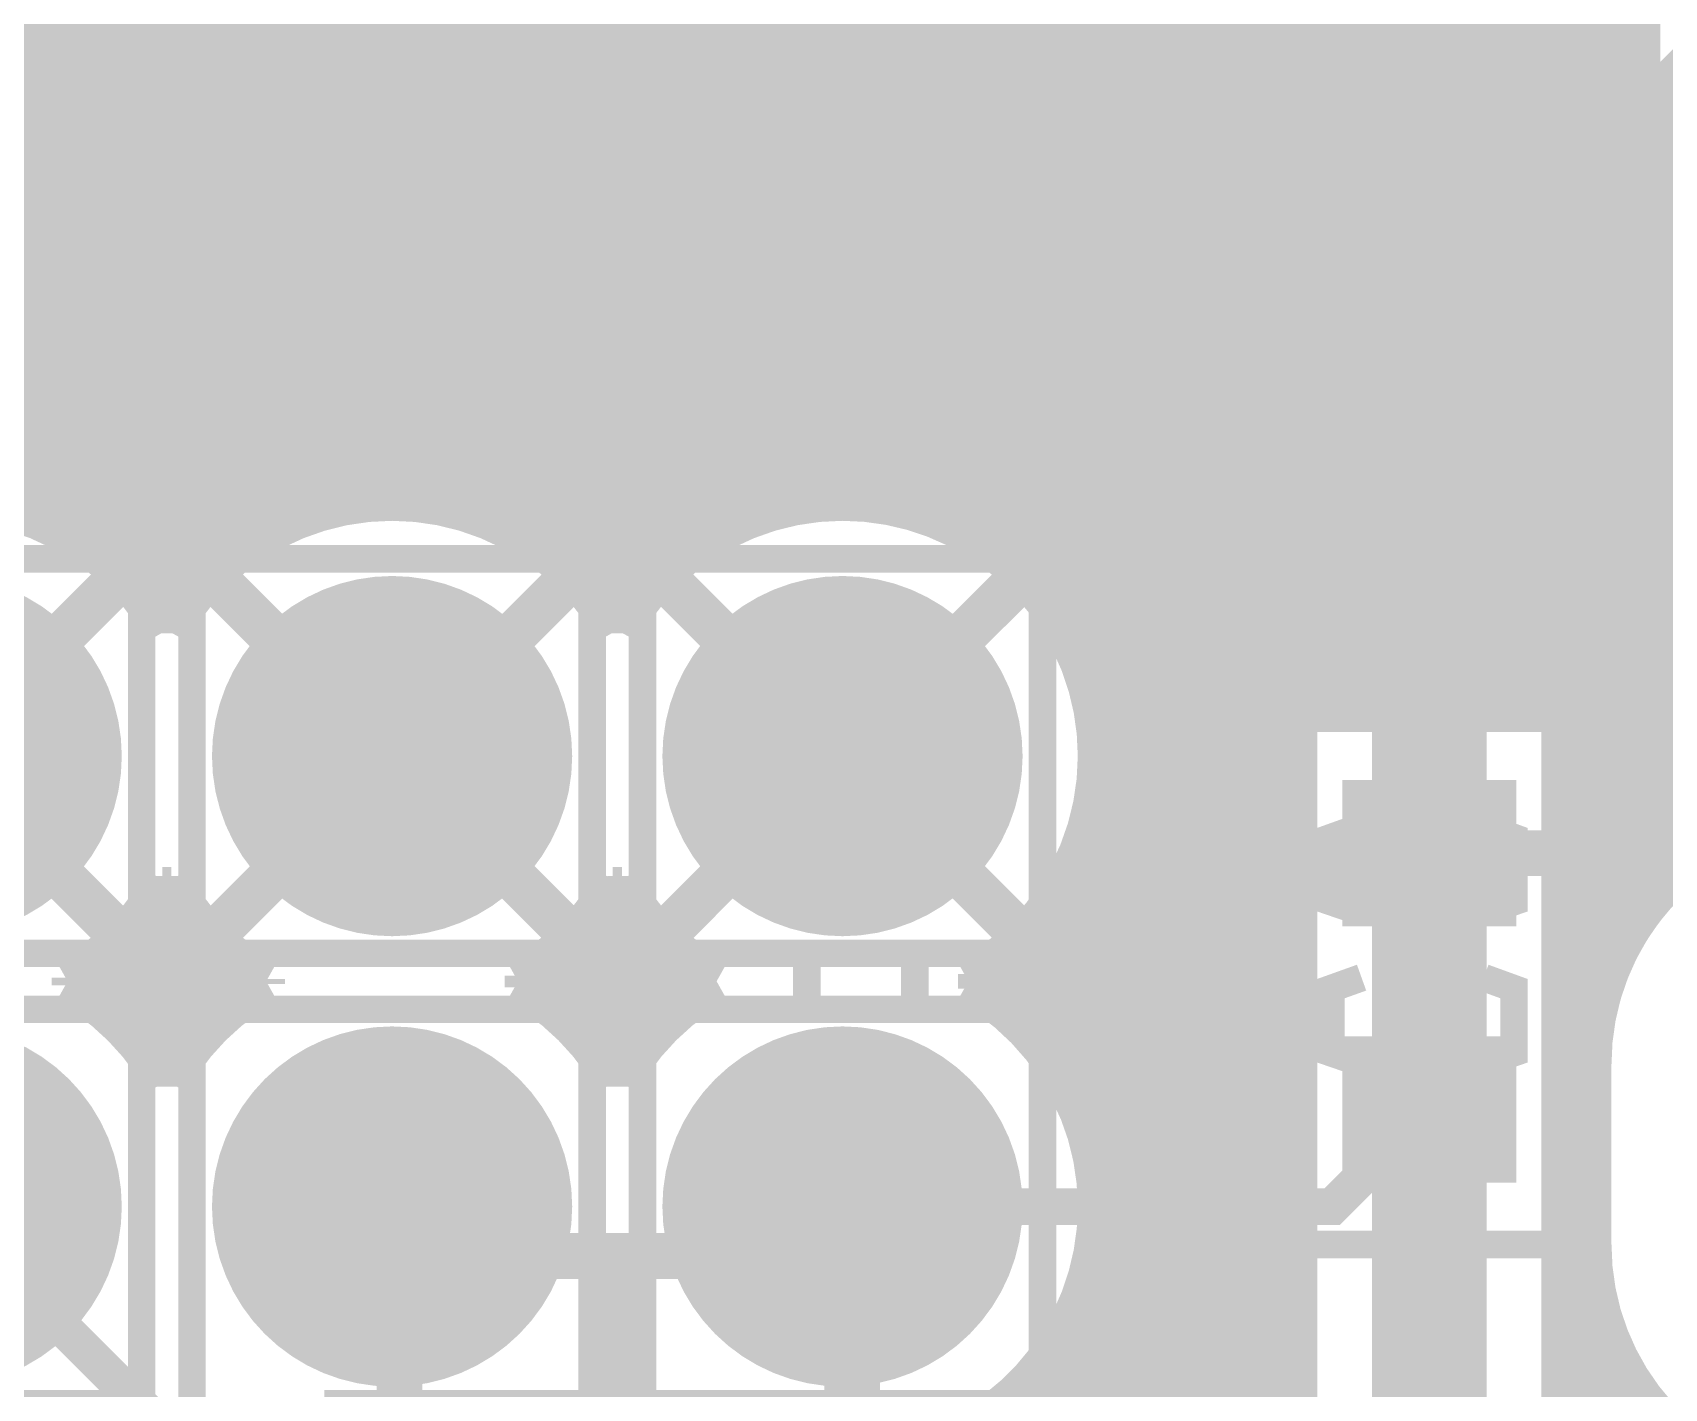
# Model space of a CAD drawing. Extents: x -1 to 101, y -64 to 41.
# Drawn here: x 38.6 to 47.66, y 19.97 to 27.49 of the extents above; entities that cross this region are included whole.
import ezdxf

# ---------------------------------------------------------------- set-up
doc = ezdxf.new("R2010")
doc.units = 0
doc.header["$MEASUREMENT"] = 0
doc.layers.get('0').update_dxf_attribs({"linetype": 'CONTINUOUS'})
for name, color, linetype in [('22-313-0_AST', 7, 'CONTINUOUS'), ('22-313-0_BOT', 7, 'CONTINUOUS'), ('22-313-0_DRD', 2, 'CONTINUOUS'), ('22-313-0_SMB', 4, 'CONTINUOUS'), ('22-313-0_SMT', 3, 'CONTINUOUS'), ('22-313-0_SPT', 5, 'CONTINUOUS'), ('22-313-0_SST', 10, 'CONTINUOUS'), ('22-313-0_TOP', 14, 'CONTINUOUS'), ('THRUHOLE_TAP', 11, 'CONTINUOUS')]:
    doc.layers.add(name, color=color, linetype=linetype)

# ---------------------------------------------------------------- blocks, each defined once
blk = doc.blocks.new('ROUND_10')
at = {"const_width": 0.99949}
blk.add_lwpolyline([(-0.499744, 0, 1), (0.499744, 0, 1)], format="xyb", close=True, dxfattribs=at)
blk = doc.blocks.new('RECTANGLE_2')
blk.add_solid([(0.4826, 0.4064), (0.4826, -0.4064), (-0.4826, 0.4064), (-0.4826, -0.4064)])
blk = doc.blocks.new('RECTANGLE_4')
blk.add_solid([(1.30048, 0.6477), (1.30048, -0.6477), (-1.30048, 0.6477), (-1.30048, -0.6477)])
blk = doc.blocks.new('ROUND_11')
at = {"const_width": 0.59944}
blk.add_lwpolyline([(-0.29972, 0, 1), (0.29972, 0, 1)], format="xyb", close=True, dxfattribs=at)

msp = doc.modelspace()

# ---------------------------------------------------------------- linework, layer by layer
at = {"layer": '22-313-0_AST'}
for points, const_width in [([(46.26102, 38.91534), (46.06036, 38.92042), (46.06036, 27.12466), (53.95468, 27.12466), (53.95468, 38.91534), (46.26102, 38.91534)], 0.20066), ([(45.339, 31.115), (45.339, 26.035), (42.291, 26.035), (42.291, 31.115), (45.339, 31.115)], 0.1524), ([(40.8305, 25.8445), (40.8305, 28.7655), (39.1922, 28.7655), (39.1922, 25.8445), (40.8305, 25.8445)], 0.1524), ([(39.95674, 27.86126), (39.95674, 27.50566), (39.78656, 27.4447), (39.61892, 27.4447), (39.44874, 27.50566), (39.44874, 27.86126), (39.61892, 27.91968), (39.78656, 27.91968), (40.46474, 27.68346)], 0.1524), ([(40.29456, 27.08148), (40.46474, 27.02306), (40.46474, 26.66746), (40.29456, 26.6065), (39.61892, 26.6065), (39.44874, 26.66746), (39.44874, 27.02306), (39.61892, 27.08148)], 0.1524), ([(35.90036, 18.40484), (35.49904, 18.40484), (35.49904, 19.23542), (31.37916, 19.23542), (31.37916, 25.21458), (44.82084, 25.21458), (44.82084, 19.23542), (40.70096, 19.23542), (40.70096, 18.40484), (40.29964, 18.40484), (40.29964, 17.22374), (35.90036, 17.22374), (35.90036, 18.40484), (35.90036, 19.88058), (36.71062, 19.88058)], 0.1524), ([(39.20998, 24.56942), (36.99002, 24.56942), (36.99002, 22.37994), (39.20998, 22.37994), (39.20998, 24.56942)], 0.1524), ([(41.70934, 24.56942), (39.48938, 24.56942), (39.48938, 22.37994), (41.70934, 22.37994), (41.70934, 24.56942)], 0.1524), ([(44.2087, 24.56942), (41.98874, 24.56942), (41.98874, 22.37994), (42.9006, 22.37994), (42.9006, 22.07006), (41.98874, 22.07006), (41.98874, 19.88058), (44.2087, 19.88058), (44.2087, 24.56942)], 0.1524), ([(40.28186, 23.79218), (40.28186, 23.15718), (40.91686, 23.15718), (40.767, 23.30704), (40.767, 23.64232), (40.91686, 23.79218), (40.28186, 23.79218), (40.43172, 23.64232), (40.43172, 23.30704), (40.767, 23.30704)], 0.1524), ([(40.91686, 23.79218), (40.91686, 23.15718)], 0.1524), ([(42.93108, 23.64232), (42.78122, 23.79218), (43.41622, 23.79218), (43.26636, 23.64232), (42.93108, 23.64232), (42.93108, 23.30704), (42.78122, 23.15718), (43.41622, 23.15718), (43.26636, 23.30704), (42.93108, 23.30704)], 0.1524), ([(42.78122, 23.79218), (42.78122, 23.15718)], 0.1524), ([(43.41622, 23.79218), (43.41622, 23.15718)], 0.1524), ([(45.5295, 23.6855), (45.5295, 20.7645), (47.1678, 20.7645), (47.1678, 23.6855), (45.5295, 23.6855)], 0.1524), ([(40.43172, 23.64232), (40.767, 23.64232)], 0.1524), ([(43.26636, 23.64232), (43.26636, 23.30704)], 0.1524), ([(40.28186, 23.15718), (40.43172, 23.30704)], 0.1524), ([(46.3169, 23.02256), (46.14926, 23.08352), (45.97908, 23.08352), (45.8089, 23.02256), (45.8089, 22.66696), (45.97908, 22.60854), (46.14926, 22.60854), (46.3169, 22.66696), (46.3169, 23.02256), (46.48708, 23.08352), (46.65726, 23.08352), (46.8249, 23.02256), (46.8249, 22.66696), (46.65726, 22.60854), (46.48708, 22.60854), (46.3169, 22.66696)], 0.1524), ([(42.9006, 22.37994), (43.50004, 22.37994), (43.50004, 22.07006), (42.9006, 22.07006)], 0.1524), ([(44.2087, 22.37994), (43.50004, 22.37994)], 0.1524), ([(46.65726, 22.24532), (46.8249, 22.18436), (46.8249, 21.82876), (46.65726, 21.77034), (45.97908, 21.77034), (45.8089, 21.82876), (45.8089, 22.18436), (45.97908, 22.24532)], 0.1524), ([(35.90036, 19.88058), (34.49066, 19.88058), (34.49066, 22.07006), (36.71062, 22.07006), (36.71062, 19.60372), (39.48938, 19.60372), (39.48938, 22.07006), (41.70934, 22.07006), (41.70934, 19.88058), (40.29964, 19.88058), (40.29964, 18.40484)], 0.1524), ([(39.20998, 19.88058), (39.20998, 22.07006), (36.99002, 22.07006), (36.99002, 19.88058), (39.20998, 19.88058)], 0.1524), ([(43.50004, 22.07006), (44.2087, 22.07006)], 0.1524), ([(40.767, 20.80768), (40.91686, 20.65782), (40.28186, 20.65782), (40.43172, 20.80768), (40.767, 20.80768), (40.767, 21.14296), (40.91686, 21.29282), (40.28186, 21.29282), (40.43172, 21.14296), (40.767, 21.14296)], 0.1524), ([(40.28186, 21.29282), (40.28186, 20.65782)], 0.1524), ([(40.91686, 21.29282), (40.91686, 20.65782)], 0.1524), ([(43.26636, 20.80768), (43.41622, 20.65782), (42.78122, 20.65782), (42.93108, 20.80768), (43.26636, 20.80768), (43.26636, 21.14296), (43.41622, 21.29282), (42.78122, 21.29282), (42.93108, 21.14296), (43.26636, 21.14296)], 0.1524), ([(42.78122, 21.29282), (42.78122, 20.65782)], 0.1524), ([(43.41622, 21.29282), (43.41622, 20.65782)], 0.1524), ([(40.43172, 20.80768), (40.43172, 21.14296)], 0.1524), ([(42.93108, 20.80768), (42.93108, 21.14296)], 0.1524)]:
    msp.add_lwpolyline(points, dxfattribs=dict(at, const_width=const_width))
at = {"layer": '22-313-0_BOT'}
for points, const_width in [([(43.7642, 37.4142), (43.7642, 24.74214)], 0.254), ([(43.9928, 37.4142), (43.9928, 24.59228)], 0.254), ([(44.2214, 37.4142), (44.2214, 24.36368)], 0.254), ([(44.45, 37.4142), (44.45, 23.94966)], 0.254), ([(44.6786, 37.4142), (44.6786, 8.9916)], 0.254), ([(44.9072, 37.4142), (44.9072, 8.91794)], 0.254), ([(45.1358, 37.4142), (45.1358, 8.79602)], 0.254), ([(45.3644, 37.4142), (45.3644, 8.6106)], 0.254), ([(45.593, 37.4142), (45.593, 8.31088)], 0.254), ([(45.8216, 37.4142), (45.8216, 25.29078)], 0.254), ([(46.0502, 37.4142), (46.0502, 25.51938)], 0.254), ([(46.2788, 37.4142), (46.2788, 25.74798)], 0.254), ([(46.5074, 37.4142), (46.5074, 25.97658)], 0.254), ([(46.736, 37.4142), (46.736, 26.20518)], 0.254), ([(43.5356, 33.08604), (43.5356, 24.83866)], 0.254), ([(38.9636, 32.89808), (38.9636, 24.61514)], 0.254), ([(39.1922, 32.66694), (39.1922, 24.39924)], 0.254), ([(40.7924, 32.67964), (40.7924, 24.892)], 0.254), ([(41.021, 32.59074), (41.021, 24.84374)], 0.254), ([(43.307, 32.61614), (43.307, 24.892)], 0.254), ([(39.4208, 32.52216), (39.4208, 24.28494)], 0.254), ([(40.5638, 32.52978), (40.5638, 24.9047)], 0.254), ([(38.5064, 32.39262), (38.5064, 24.84628)], 0.254), ([(38.735, 32.39262), (38.735, 24.75738)], 0.254), ([(39.6494, 32.4358), (39.6494, 24.54402)], 0.254), ([(39.878, 32.3977), (39.878, 24.71166)], 0.254), ([(40.1066, 32.3977), (40.1066, 24.81834)], 0.254), ([(40.3352, 32.44088), (40.3352, 24.88184)], 0.254), ([(41.2496, 32.35452), (41.2496, 24.74976)], 0.254), ([(43.0784, 32.3723), (43.0784, 24.9047)], 0.254), ([(41.4782, 32.20212), (41.4782, 24.60498)], 0.254), ([(42.8498, 32.21228), (42.8498, 24.88438)], 0.254), ([(42.6212, 32.11068), (42.6212, 24.82342)], 0.254), ([(41.7068, 32.1056), (41.7068, 24.38146)], 0.254), ([(41.9354, 32.04972), (41.9354, 24.3078)], 0.254), ([(42.164, 32.03448), (42.164, 24.55926)], 0.254), ([(42.3926, 32.05226), (42.3926, 24.71928)], 0.254), ([(48.26, 30.48), (48.26, 26.67), (46.355, 24.765), (46.355, 16.383), (46.99, 15.748)], 0.635), ([(46.9646, 29.8323), (46.9646, 26.43378)], 0.254), ([(47.1932, 29.49956), (47.1932, 26.66238)], 0.254), ([(47.4218, 29.2989), (47.4218, 26.89098)], 0.254), ([(47.5107, 29.24048), (47.5107, 26.97988)], 0.254), ([(47.5107, 27.5336), (29.04998, 27.5336)], 0.254), ([(47.5107, 27.305), (31.16072, 27.305)], 0.254), ([(47.5107, 27.0764), (31.5595, 27.0764)], 0.254), ([(47.5107, 26.97988), (45.83176, 25.30094)], 0.254), ([(47.37862, 26.8478), (31.70682, 26.8478)], 0.254), ([(47.15002, 26.6192), (31.76524, 26.6192)], 0.254), ([(46.92142, 26.3906), (31.75508, 26.3906)], 0.254), ([(46.69282, 26.162), (31.66872, 26.162)], 0.254), ([(48.78832, 26.13914), (47.1043, 24.45512)], 0.254), ([(46.46422, 25.9334), (31.5214, 25.9334)], 0.254), ([(46.23562, 25.7048), (31.5214, 25.7048)], 0.254), ([(46.00702, 25.4762), (31.5214, 25.4762)], 0.254), ([(45.78096, 25.2476), (31.5214, 25.2476)], 0.254), ([(45.64888, 25.019), (31.5214, 25.019)], 0.254), ([(47.6504, 25.00122), (47.6504, 22.76856)], 0.254), ([(51.7525, 25.019), (47.66818, 25.019)], 0.254), ([(40.03548, 24.7904), (38.66388, 24.7904)], 0.254), ([(42.53484, 24.7904), (41.16324, 24.7904)], 0.254), ([(45.6057, 24.7904), (43.6626, 24.7904)], 0.254), ([(51.5239, 24.7904), (47.43958, 24.7904)], 0.254), ([(45.6057, 24.765), (45.6057, 16.383)], 0.254), ([(47.4218, 24.77262), (47.4218, 22.4663)], 0.254), ([(39.66718, 24.5618), (39.03218, 24.5618)], 0.254), ([(42.16654, 24.5618), (41.53154, 24.5618)], 0.254), ([(45.6057, 24.5618), (44.0309, 24.5618)], 0.254), ([(47.1932, 24.54402), (47.1932, 16.60398)], 0.254), ([(50.15992, 24.5618), (47.21098, 24.5618)], 0.254), ([(39.11092, 24.4856), (38.1, 23.47468)], 0.254), ([(39.58844, 24.4856), (40.59936, 23.47468)], 0.254), ([(41.61282, 24.4856), (40.59936, 23.47468)], 0.254), ([(42.0878, 24.4856), (43.09872, 23.47468)], 0.254), ([(44.11218, 24.4856), (43.09872, 23.47468)], 0.254), ([(47.1043, 24.45512), (47.1043, 16.69288)], 0.254), ([(39.45382, 24.3332), (39.24554, 24.3332)], 0.254), ([(41.95318, 24.3332), (41.7449, 24.3332)], 0.254), ([(45.6057, 24.3332), (44.24426, 24.3332)], 0.254), ([(49.88814, 24.3332), (47.1043, 24.3332)], 0.254), ([(45.6057, 24.1046), (44.38396, 24.1046)], 0.254), ([(49.72304, 24.1046), (47.1043, 24.1046)], 0.254), ([(45.6057, 23.876), (44.47286, 23.876)], 0.254), ([(49.62144, 23.876), (47.1043, 23.876)], 0.254), ([(45.6057, 23.6474), (44.52112, 23.6474)], 0.254), ([(49.5681, 23.6474), (47.1043, 23.6474)], 0.254), ([(39.11092, 22.46122), (38.1, 23.47468)], 0.254), ([(39.58844, 22.46122), (40.59936, 23.47468)], 0.254), ([(41.61282, 22.46122), (40.59936, 23.47468)], 0.254), ([(42.0878, 22.46122), (43.09872, 23.47468)], 0.254), ([(44.11218, 22.46122), (43.09872, 23.47468)], 0.254), ([(45.6057, 23.4188), (44.52874, 23.4188)], 0.254), ([(49.55794, 23.4188), (47.1043, 23.4188)], 0.254), ([(45.6057, 23.1902), (44.50334, 23.1902)], 0.254), ([(48.5394, 23.1902), (47.1043, 23.1902)], 0.254), ([(44.45, 22.9997), (44.45, 21.4503)], 0.254), ([(45.6057, 22.9616), (44.43476, 22.9616)], 0.254), ([(47.88408, 22.9616), (47.1043, 22.9616)], 0.254), ([(39.37508, 22.733), (39.32428, 22.733)], 0.254), ([(41.87444, 22.733), (41.82364, 22.733)], 0.254), ([(45.6057, 22.733), (44.323, 22.733)], 0.254), ([(47.61484, 22.733), (47.1043, 22.733)], 0.254), ([(39.4208, 22.66188), (39.4208, 21.78558)], 0.254), ([(41.9354, 22.64156), (41.9354, 21.80844)], 0.254), ([(24.511, 22.606), (24.511, 21.717), (27.813, 18.415), (31.623, 18.415), (31.877, 18.161), (38.227, 18.161), (39.497, 16.891), (40.64, 16.891), (40.64, 20.93468), (40.59936, 20.97532)], 0.2032), ([(39.1922, 22.54758), (39.1922, 21.89988)], 0.254), ([(41.7068, 22.56536), (41.7068, 21.8821)], 0.254), ([(44.2214, 22.58568), (44.2214, 21.86432)], 0.254), ([(39.5478, 22.5044), (39.15156, 22.5044)], 0.254), ([(42.04716, 22.5044), (41.65346, 22.5044)], 0.254), ([(45.6057, 22.5044), (44.15282, 22.5044)], 0.254), ([(47.44466, 22.5044), (47.1043, 22.5044)], 0.254), ([(38.9636, 22.33168), (38.9636, 22.11578)], 0.254), ([(39.6494, 22.4028), (39.6494, 22.04466)], 0.254), ([(41.4782, 22.34438), (41.4782, 22.10562)], 0.254), ([(42.164, 22.3901), (42.164, 22.05736)], 0.254), ([(43.9928, 22.35454), (43.9928, 22.09292)], 0.254), ([(39.81704, 22.2758), (38.88232, 22.2758)], 0.254), ([(42.3164, 22.2758), (41.38168, 22.2758)], 0.254), ([(45.6057, 22.2758), (43.88104, 22.2758)], 0.254), ([(47.3329, 22.2758), (47.1043, 22.2758)], 0.254), ([(39.878, 22.2377), (39.878, 22.20976)], 0.254), ([(39.65194, 22.0472), (39.04742, 22.0472)], 0.254), ([(42.1513, 22.0472), (41.54678, 22.0472)], 0.254), ([(45.6057, 22.0472), (44.04614, 22.0472)], 0.254), ([(47.26686, 22.0472), (47.1043, 22.0472)], 0.254), ([(39.44366, 21.8186), (39.2557, 21.8186)], 0.254), ([(41.94302, 21.8186), (41.75506, 21.8186)], 0.254), ([(45.6057, 21.8186), (44.25442, 21.8186)], 0.254), ([(47.23892, 21.8186), (47.1043, 21.8186)], 0.254), ([(47.23892, 21.76526), (47.23892, 20.7645)], 0.254), ([(45.6057, 21.59), (44.39158, 21.59)], 0.254), ([(47.23892, 21.59), (47.1043, 21.59)], 0.254), ([(45.6057, 21.3614), (44.47794, 21.3614)], 0.254), ([(47.23892, 21.3614), (47.1043, 21.3614)], 0.254), ([(45.6057, 21.1328), (44.52112, 21.1328)], 0.254), ([(47.23892, 21.1328), (47.1043, 21.1328)], 0.254), ([(40.59936, 20.97532), (40.64, 20.93468), (40.64, 16.891)], 0.2032), ([(45.6057, 20.9042), (44.52874, 20.9042)], 0.254), ([(47.23892, 20.9042), (47.1043, 20.9042)], 0.254), ([(45.6057, 20.6756), (44.49826, 20.6756)], 0.254), ([(47.24146, 20.6756), (47.1043, 20.6756)], 0.254), ([(45.6057, 20.447), (44.42968, 20.447)], 0.254), ([(44.45, 20.4978), (44.45, 9.02716)], 0.254), ([(47.27448, 20.447), (47.1043, 20.447)], 0.254), ([(45.6057, 20.2184), (44.31538, 20.2184)], 0.254), ([(47.3456, 20.2184), (47.1043, 20.2184)], 0.254), ([(44.2214, 20.08378), (44.2214, 9.02462)], 0.254), ([(45.6057, 19.9898), (44.13758, 19.9898)], 0.254), ([(47.46498, 19.9898), (47.1043, 19.9898)], 0.254), ([(47.4218, 20.06346), (47.4218, 16.39824)], 0.254), ([(43.9928, 19.85518), (43.9928, 8.98652)], 0.254)]:
    msp.add_lwpolyline(points, dxfattribs=dict(at, const_width=const_width))
at = {"layer": '22-313-0_BOT', "const_width": 0.254}
for points in [[(45.82414, 25.29332, 0.1982892), (45.60605, 24.765)], [(45.82414, 25.29332, 0.1982892), (45.60605, 24.765)], [(39.34968, 24.17318, 0.2716814), (38.1, 24.90724)], [(40.59936, 24.90724, 0.2716815), (39.34968, 24.17318)], [(41.84904, 24.17318, 0.2716814), (40.59936, 24.90724)], [(43.09872, 24.90724, 0.2716815), (41.84904, 24.17318)], [(44.53128, 23.47468, 0.4142136), (43.09872, 24.90724)], [(43.79722, 22.225, 0.2716814), (44.53128, 23.47468)], [(48.66894, 23.19528, 0.4142136), (47.23892, 21.76526)], [(38.7985, 22.225, 0.1387374), (39.34968, 22.77618)], [(39.34968, 22.77618, 0.1387374), (39.90086, 22.225)], [(41.29786, 22.225, 0.1387374), (41.84904, 22.77618)], [(41.84904, 22.77618, 0.1387374), (42.40022, 22.225)], [(39.34968, 21.67128, 0.1391326), (38.79789, 22.22392)], [(39.90086, 22.225, 0.1391325), (39.3486, 21.67188)], [(41.84904, 21.67382, 0.1387374), (41.29786, 22.225)], [(42.40022, 22.225, 0.1387374), (41.84904, 21.67382)], [(44.53128, 20.97532, 0.2716815), (43.79722, 22.225)], [(43.09872, 19.54276, 0.4142136), (44.53128, 20.97532)], [(47.23892, 20.7645, 0.4142136), (48.66894, 19.33448)]]:
    msp.add_lwpolyline(points, format="xyb", dxfattribs=at)
at = {"layer": '22-313-0_DRD', "const_width": 0.254}
for points in [[(39.96436, 24.10968), (39.96436, 23.47468)], [(40.59936, 24.10968), (39.96436, 24.10968)], [(40.59936, 22.83968), (40.59936, 24.10968)], [(42.46372, 24.10968), (42.46372, 23.47468)], [(43.09872, 24.10968), (42.46372, 24.10968)], [(43.09872, 22.83968), (43.09872, 24.10968)], [(37.465, 23.47468), (38.735, 23.47468)], [(38.735, 23.47468), (38.735, 22.83968)], [(39.96436, 23.47468), (41.23436, 23.47468)], [(41.23436, 23.47468), (41.23436, 22.83968)], [(42.46372, 23.47468), (43.73372, 23.47468)], [(43.73372, 23.47468), (43.73372, 22.83968)], [(38.735, 22.83968), (38.1, 22.83968)], [(41.23436, 22.83968), (40.59936, 22.83968)], [(43.73372, 22.83968), (43.09872, 22.83968)], [(39.96436, 21.61032), (39.96436, 20.97532)], [(40.59936, 21.61032), (39.96436, 21.61032)], [(40.59936, 20.34032), (40.59936, 21.61032)], [(42.46372, 21.61032), (42.46372, 20.97532)], [(43.09872, 21.61032), (42.46372, 21.61032)], [(43.09872, 20.34032), (43.09872, 21.61032)], [(37.465, 20.97532), (38.735, 20.97532)], [(38.735, 20.97532), (38.735, 20.34032)], [(39.96436, 20.97532), (41.23436, 20.97532)], [(41.23436, 20.97532), (41.23436, 20.34032)], [(42.46372, 20.97532), (43.73372, 20.97532)], [(43.73372, 20.97532), (43.73372, 20.34032)], [(40.64, 20.701), (40.64, 18.161)], [(43.18, 20.701), (40.64, 20.701)], [(41.91, 20.701), (41.91, 18.161)], [(43.18, 18.161), (43.18, 20.701)], [(38.735, 20.34032), (38.1, 20.34032)], [(41.23436, 20.34032), (40.59936, 20.34032)], [(43.73372, 20.34032), (43.09872, 20.34032)]]:
    msp.add_lwpolyline(points, dxfattribs=at)
at = {"layer": '22-313-0_SST'}
for points, const_width in [([(46.26102, 38.91534), (46.06036, 38.92042), (46.06036, 27.12466), (53.95468, 27.12466), (53.95468, 38.91534), (46.26102, 38.91534)], 0.20066), ([(44.958, 31.115), (42.291, 31.115), (42.291, 26.035), (45.339, 26.035), (45.339, 31.115), (44.958, 31.115)], 0.1524), ([(40.8305, 25.8445), (40.8305, 28.7655), (39.1922, 28.7655), (39.1922, 25.8445), (40.8305, 25.8445)], 0.1524), ([(41.96842, 27.3431), (42.13606, 27.28468), (42.13606, 26.92908), (41.96842, 26.87066), (41.29024, 26.87066), (41.12006, 26.92908), (41.12006, 27.28468), (41.29024, 27.3431)], 0.1524), ([(48.59782, 25.57018), (48.59782, 25.0952), (47.92218, 25.57018), (47.752, 25.57018), (47.58182, 25.50922), (47.58182, 25.15362), (47.752, 25.0952)], 0.1524), ([(46.16958, 25.42794), (45.9994, 25.48636), (45.83176, 25.48636), (45.66158, 25.42794), (45.66158, 25.07234), (45.83176, 25.01392), (45.9994, 25.01392), (46.16958, 25.07234), (46.16958, 25.42794), (46.33976, 25.48636), (46.5074, 25.48636), (46.67758, 25.42794), (46.67758, 25.07234), (46.5074, 25.01392), (46.33976, 25.01392), (46.16958, 25.07234)], 0.1524), ([(35.90036, 18.40484), (35.49904, 18.40484), (35.49904, 19.23542), (31.37916, 19.23542), (31.37916, 25.21458), (44.82084, 25.21458), (44.82084, 19.23542), (40.70096, 19.23542), (40.70096, 18.40484), (40.29964, 18.40484), (40.29964, 17.22374), (35.90036, 17.22374), (35.90036, 18.40484), (35.90036, 19.88058), (36.71062, 19.88058)], 0.1524), ([(46.5074, 24.64816), (46.67758, 24.58974), (46.67758, 24.23414), (46.5074, 24.17572), (45.83176, 24.17572), (45.66158, 24.23414), (45.66158, 24.58974), (45.83176, 24.64816)], 0.1524), ([(47.58182, 24.73198), (47.58182, 24.49322)], 0.1524), ([(48.26, 24.31542), (48.43018, 24.31542), (48.59782, 24.37638), (48.59782, 24.6126), (48.43018, 24.67102), (47.58182, 24.67102)], 0.1524), ([(39.20998, 24.56942), (36.99002, 24.56942), (36.99002, 22.37994), (39.20998, 22.37994), (39.20998, 24.56942)], 0.1524), ([(41.70934, 24.56942), (39.48938, 24.56942), (39.48938, 22.37994), (41.70934, 22.37994), (41.70934, 24.56942)], 0.1524), ([(44.2087, 24.56942), (41.98874, 24.56942), (41.98874, 22.37994), (42.9006, 22.37994), (42.9006, 22.07006), (41.98874, 22.07006), (41.98874, 19.88058), (44.2087, 19.88058), (44.2087, 24.56942)], 0.1524), ([(40.28186, 23.79218), (40.28186, 23.15718), (40.91686, 23.15718), (40.767, 23.30704), (40.767, 23.64232), (40.91686, 23.79218), (40.28186, 23.79218), (40.43172, 23.64232), (40.43172, 23.30704), (40.767, 23.30704)], 0.1524), ([(40.91686, 23.79218), (40.91686, 23.15718)], 0.1524), ([(42.93108, 23.64232), (42.78122, 23.79218), (43.41622, 23.79218), (43.26636, 23.64232), (42.93108, 23.64232), (42.93108, 23.30704), (42.78122, 23.15718), (43.41622, 23.15718), (43.26636, 23.30704), (42.93108, 23.30704)], 0.1524), ([(42.78122, 23.79218), (42.78122, 23.15718)], 0.1524), ([(43.41622, 23.79218), (43.41622, 23.15718)], 0.1524), ([(45.5295, 23.6855), (45.5295, 20.7645), (47.1678, 20.7645), (47.1678, 23.6855), (45.5295, 23.6855)], 0.1524), ([(40.43172, 23.64232), (40.767, 23.64232)], 0.1524), ([(43.26636, 23.64232), (43.26636, 23.30704)], 0.1524), ([(40.28186, 23.15718), (40.43172, 23.30704)], 0.1524), ([(42.9006, 22.37994), (43.50004, 22.37994), (43.50004, 22.07006), (42.9006, 22.07006)], 0.1524), ([(44.2087, 22.37994), (43.50004, 22.37994)], 0.1524), ([(35.90036, 19.88058), (34.49066, 19.88058), (34.49066, 22.07006), (36.71062, 22.07006), (36.71062, 19.60372), (39.48938, 19.60372), (39.48938, 22.07006), (41.70934, 22.07006), (41.70934, 19.88058), (40.29964, 19.88058), (40.29964, 18.40484)], 0.1524), ([(39.20998, 19.88058), (39.20998, 22.07006), (36.99002, 22.07006), (36.99002, 19.88058), (39.20998, 19.88058)], 0.1524), ([(43.50004, 22.07006), (44.2087, 22.07006)], 0.1524), ([(40.767, 20.80768), (40.91686, 20.65782), (40.28186, 20.65782), (40.43172, 20.80768), (40.767, 20.80768), (40.767, 21.14296), (40.91686, 21.29282), (40.28186, 21.29282), (40.43172, 21.14296), (40.767, 21.14296)], 0.1524), ([(40.28186, 21.29282), (40.28186, 20.65782)], 0.1524), ([(40.91686, 21.29282), (40.91686, 20.65782)], 0.1524), ([(43.26636, 20.80768), (43.41622, 20.65782), (42.78122, 20.65782), (42.93108, 20.80768), (43.26636, 20.80768), (43.26636, 21.14296), (43.41622, 21.29282), (42.78122, 21.29282), (42.93108, 21.14296), (43.26636, 21.14296)], 0.1524), ([(42.78122, 21.29282), (42.78122, 20.65782)], 0.1524), ([(43.41622, 21.29282), (43.41622, 20.65782)], 0.1524), ([(40.43172, 20.80768), (40.43172, 21.14296)], 0.1524), ([(42.93108, 20.80768), (42.93108, 21.14296)], 0.1524)]:
    msp.add_lwpolyline(points, dxfattribs=dict(at, const_width=const_width))
at = {"layer": '22-313-0_TOP'}
for points, const_width in [([(41.1226, 32.4739), (41.1226, 24.80818)], 0.254), ([(41.3512, 32.28086), (41.3512, 24.69388)], 0.254), ([(41.5798, 32.15386), (41.5798, 24.51862)], 0.254), ([(41.8084, 32.07512), (41.8084, 24.24176)], 0.254), ([(42.037, 32.03702), (42.037, 24.4348)], 0.254), ([(43.815, 26.924), (46.355, 26.924), (48.26, 28.829), (48.26, 30.48)], 0.635), ([(40.9194, 28.8544), (40.9194, 27.432)], 0.254), ([(48.78832, 28.29814), (46.89094, 26.40076)], 0.254), ([(40.005, 28.0162), (39.4462, 28.0162), (38.862, 27.432), (38.862, 25.019), (38.735, 24.892), (34.51606, 24.892), (33.09874, 23.47468)], 0.2032), ([(42.08272, 28.0035), (42.08272, 25.8445)], 0.254), ([(42.08272, 27.4828), (40.9194, 27.4828)], 0.254), ([(40.9194, 27.432), (40.9194, 27.178)], 0.254), ([(42.08272, 27.2542), (40.9194, 27.2542)], 0.254), ([(54.32298, 27.2542), (47.74438, 27.2542)], 0.254), ([(47.752, 27.26182), (47.752, 22.86254)], 0.254), ([(40.9194, 27.178), (40.9194, 25.7556)], 0.254), ([(42.08272, 27.0256), (40.9194, 27.0256)], 0.254), ([(54.32298, 27.0256), (47.51578, 27.0256)], 0.254), ([(47.5234, 27.03322), (47.5234, 22.62124)], 0.254), ([(42.08272, 26.797), (40.9194, 26.797)], 0.254), ([(54.32298, 26.797), (47.28718, 26.797)], 0.254), ([(47.2948, 26.80462), (47.2948, 22.16404)], 0.254), ([(40.005, 25.7556), (40.005, 26.5938)], 0.254), ([(40.9194, 26.5938), (40.005, 26.5938)], 0.254), ([(42.08272, 26.5684), (40.9194, 26.5684)], 0.254), ([(54.32298, 26.5684), (47.05858, 26.5684)], 0.254), ([(47.0662, 26.57602), (47.0662, 23.7744)], 0.254), ([(42.08272, 26.3398), (40.9194, 26.3398)], 0.254), ([(54.32298, 26.3398), (46.8249, 26.3398)], 0.254), ([(46.8376, 26.34996), (46.8376, 23.7744)], 0.254), ([(46.355, 26.1747), (45.54728, 26.1747)], 0.254), ([(45.54728, 26.1747), (45.54728, 25.8445)], 0.254), ([(45.6946, 26.1747), (45.6946, 23.7744)], 0.254), ([(45.9232, 26.1747), (45.9232, 23.7744)], 0.254), ([(46.1518, 26.1747), (46.1518, 23.7744)], 0.254), ([(46.3804, 26.1747), (46.3804, 23.7744)], 0.254), ([(46.609, 26.21788), (46.609, 23.7744)], 0.254), ([(42.08272, 26.1112), (40.9194, 26.1112)], 0.254), ([(54.32298, 26.1112), (45.54728, 26.1112)], 0.254), ([(42.08272, 25.8826), (40.9194, 25.8826)], 0.254), ([(54.32298, 25.8826), (45.54728, 25.8826)], 0.254), ([(45.54728, 25.8445), (42.08272, 25.8445)], 0.254), ([(42.2656, 25.8445), (42.2656, 24.638)], 0.254), ([(42.4942, 25.8445), (42.4942, 24.77262)], 0.254), ([(42.7228, 25.8445), (42.7228, 24.85644)], 0.254), ([(42.9514, 25.8445), (42.9514, 24.89708)], 0.254), ([(43.18, 25.8445), (43.18, 24.9047)], 0.254), ([(43.4086, 25.8445), (43.4086, 24.87168)], 0.254), ([(43.6372, 25.8445), (43.6372, 24.80056)], 0.254), ([(43.8658, 25.8445), (43.8658, 24.68372)], 0.254), ([(44.0944, 25.8445), (44.0944, 24.50338)], 0.254), ([(44.323, 25.8445), (44.323, 24.2189)], 0.254), ([(44.5516, 25.8445), (44.5516, 21.50872)], 0.254), ([(44.7802, 25.8445), (44.7802, 21.50872)], 0.254), ([(45.0088, 25.8445), (45.0088, 21.50872)], 0.254), ([(45.2374, 25.8445), (45.2374, 21.50872)], 0.254), ([(45.466, 25.8445), (45.466, 23.7744)], 0.254), ([(40.9194, 25.7556), (39.3954, 25.7556), (39.3954, 25.019)], 0.254), ([(39.5224, 25.7556), (39.5224, 24.41702)], 0.254), ([(39.751, 25.7556), (39.751, 24.62784)], 0.254), ([(39.9796, 25.7556), (39.9796, 24.765)], 0.254), ([(40.2082, 25.7556), (40.2082, 24.85136)], 0.254), ([(40.4368, 25.7556), (40.4368, 24.89708)], 0.254), ([(40.6654, 25.7556), (40.6654, 24.9047)], 0.254), ([(40.894, 25.7556), (40.894, 24.87676)], 0.254), ([(54.32298, 25.654), (39.3954, 25.654)], 0.254), ([(54.32298, 25.4254), (39.3954, 25.4254)], 0.254), ([(54.32298, 25.1968), (39.3954, 25.1968)], 0.254), ([(60.78982, 24.9682), (39.39286, 24.9682)], 0.254), ([(39.2938, 24.70658), (39.2938, 24.26462)], 0.254), ([(39.9288, 24.7396), (39.31666, 24.7396)], 0.254), ([(42.42816, 24.7396), (41.26992, 24.7396)], 0.254), ([(50.63236, 24.7396), (43.76928, 24.7396)], 0.254), ([(39.23792, 24.64054), (39.116, 24.51862)], 0.254), ([(39.09822, 24.50084), (39.11117, 24.51328)], 0.254), ([(39.09822, 24.50084), (39.11117, 24.51328)], 0.254), ([(39.6113, 24.511), (39.10838, 24.511)], 0.254), ([(42.11066, 24.511), (41.58742, 24.511)], 0.254), ([(50.08372, 24.511), (44.08678, 24.511)], 0.254), ([(39.11092, 24.4856), (38.1, 23.47468)], 0.254), ([(39.58844, 24.4856), (40.59936, 23.47468)], 0.254), ([(41.61282, 24.4856), (40.59936, 23.47468)], 0.254), ([(42.0878, 24.4856), (43.09872, 23.47468)], 0.254), ([(44.11218, 24.4856), (43.09872, 23.47468)], 0.254), ([(39.41826, 24.2824), (39.2811, 24.2824)], 0.254), ([(41.91762, 24.2824), (41.783, 24.2824)], 0.254), ([(49.84496, 24.2824), (44.28236, 24.2824)], 0.254), ([(49.6951, 24.0538), (44.40936, 24.0538)], 0.254), ([(49.6062, 23.8252), (44.4881, 23.8252)], 0.254), ([(47.2694, 23.7744), (45.4406, 23.7744)], 0.254), ([(45.4406, 23.7744), (45.4406, 22.352)], 0.254), ([(46.355, 23.7744), (46.355, 22.9362)], 0.254), ([(47.2694, 23.7744), (47.2694, 22.352)], 0.254), ([(45.4406, 23.5966), (44.5262, 23.5966)], 0.254), ([(49.56302, 23.5966), (47.2694, 23.5966)], 0.254), ([(39.11092, 22.46122), (38.1, 23.47468)], 0.254), ([(39.58844, 22.46122), (40.59936, 23.47468)], 0.254), ([(41.61282, 22.46122), (40.59936, 23.47468)], 0.254), ([(42.0878, 22.46122), (43.09872, 23.47468)], 0.254), ([(44.11218, 22.46122), (43.09872, 23.47468)], 0.254), ([(45.4406, 23.368), (44.5262, 23.368)], 0.254), ([(49.56302, 23.368), (47.2694, 23.368)], 0.254), ([(45.4406, 23.1394), (44.49064, 23.1394)], 0.254), ([(48.27016, 23.1394), (47.2694, 23.1394)], 0.254), ([(45.4406, 22.9108), (44.41444, 22.9108)], 0.254), ([(45.4406, 22.9362), (46.355, 22.9362)], 0.254), ([(47.2694, 22.9362), (46.355, 22.9362)], 0.254), ([(47.81296, 22.9108), (47.2694, 22.9108)], 0.254), ([(41.8084, 22.70506), (41.8084, 21.7424)], 0.254), ([(44.323, 22.73046), (44.323, 21.717)], 0.254), ([(39.4081, 22.6822), (39.29126, 22.6822)], 0.254), ([(39.2938, 22.68474), (39.2938, 21.76526)], 0.254), ([(41.90746, 22.6822), (41.79316, 22.6822)], 0.254), ([(45.4406, 22.6822), (44.29252, 22.6822)], 0.254), ([(47.57166, 22.6822), (47.2694, 22.6822)], 0.254), ([(39.5224, 22.53234), (39.5224, 21.91766)], 0.254), ([(42.037, 22.51456), (42.037, 21.9329)], 0.254), ([(39.59606, 22.4536), (39.1033, 22.4536)], 0.254), ([(41.5798, 22.43074), (41.5798, 22.01926)], 0.254), ([(42.09542, 22.4536), (41.60266, 22.4536)], 0.254), ([(44.0944, 22.44344), (44.0944, 22.00402)], 0.254), ([(45.4406, 22.4536), (44.10202, 22.4536)], 0.254), ([(47.41418, 22.4536), (47.2694, 22.4536)], 0.254), ([(39.0652, 22.41804), (39.0652, 22.03196)], 0.254), ([(45.4406, 22.352), (45.4406, 22.098)], 0.254), ([(47.2694, 22.352), (47.2694, 22.098)], 0.254), ([(38.8366, 22.24532), (38.8366, 22.20214)], 0.254), ([(39.751, 22.32152), (39.751, 22.12594)], 0.254), ([(41.3512, 22.25548), (41.3512, 22.19198)], 0.254), ([(42.2656, 22.31136), (42.2656, 22.13864)], 0.254), ([(43.8658, 22.26564), (43.8658, 22.18436)], 0.254), ([(39.90086, 22.225), (38.7985, 22.225)], 0.254), ([(42.40022, 22.225), (41.29786, 22.225)], 0.254), ([(45.4406, 22.225), (43.79722, 22.225)], 0.254), ([(47.31258, 22.225), (47.2694, 22.225)], 0.254), ([(45.4406, 22.098), (45.4406, 21.50872)], 0.254), ([(47.2694, 22.098), (47.2694, 22.06244)], 0.254), ([(39.59606, 21.9964), (39.1033, 21.9964)], 0.254), ([(42.09542, 21.9964), (41.60266, 21.9964)], 0.254), ([(45.4406, 21.9964), (44.10202, 21.9964)], 0.254), ([(39.4081, 21.7678), (39.29126, 21.7678)], 0.254), ([(41.90746, 21.7678), (41.79062, 21.7678)], 0.254), ([(45.4406, 21.7678), (44.28998, 21.7678)], 0.254), ([(45.4406, 21.5392), (44.41444, 21.5392)], 0.254), ([(46.355, 21.5138), (45.81652, 20.97532), (43.09872, 20.97532)], 0.2032), ([(45.4406, 21.50872), (44.42714, 21.50872)], 0.254), ([(31.75, 15.1638), (31.75, 15.24), (32.385, 15.875), (35.306, 15.875), (37.973, 18.542), (42.291, 18.542), (43.09872, 19.34972), (43.09872, 20.97532)], 0.2032), ([(38.1, 20.97532), (39.89832, 19.177), (41.656, 19.177), (41.91, 19.431)], 0.2032)]:
    msp.add_lwpolyline(points, dxfattribs=dict(at, const_width=const_width))
at = {"layer": '22-313-0_TOP', "const_width": 0.254}
for points in [[(46.355, 26.1747, 0.198289), (46.88356, 26.39289)], [(39.23792, 24.64054, 0.1997876), (39.39543, 25.019)], [(40.59936, 24.90724, 0.2716815), (39.34968, 24.17318)], [(41.84904, 24.17318, 0.2716814), (40.59936, 24.90724)], [(43.09872, 24.90724, 0.2716815), (41.84904, 24.17318)], [(44.53128, 23.47468, 0.4142136), (43.09872, 24.90724)], [(39.34968, 24.17318, 0.0725057), (39.09826, 24.50088)], [(43.79722, 22.225, 0.2716814), (44.53128, 23.47468)], [(48.66894, 23.19528, 0.3541768), (47.2694, 22.06244)], [(38.7985, 22.225, 0.1387374), (39.34968, 22.77618)], [(39.34968, 22.77618, 0.1387374), (39.90086, 22.225)], [(41.29786, 22.225, 0.1387374), (41.84904, 22.77618)], [(41.84904, 22.77618, 0.1387374), (42.40022, 22.225)], [(39.34968, 21.67128, 0.1391326), (38.79789, 22.22392)], [(39.90086, 22.225, 0.1391325), (39.3486, 21.67188)], [(41.84904, 21.67382, 0.1387374), (41.29786, 22.225)], [(42.40022, 22.225, 0.1387374), (41.84904, 21.67382)], [(44.42714, 21.50872, 0.1714738), (43.79715, 22.22488)]]:
    msp.add_lwpolyline(points, format="xyb", dxfattribs=at)

# ---------------------------------------------------------------- block references
at = {"layer": '22-313-0_BOT'}
for p in [(38.1, 23.47468), (40.59936, 23.47468), (43.09872, 23.47468), (38.1, 20.97532), (40.59936, 20.97532), (43.09872, 20.97532)]:
    msp.add_blockref('ROUND_10', p, dxfattribs=at)
at = {"layer": '22-313-0_SMB'}
for p in [(38.1, 23.47468), (40.59936, 23.47468), (43.09872, 23.47468), (38.1, 20.97532), (40.59936, 20.97532), (43.09872, 20.97532)]:
    msp.add_blockref('ROUND_10', p, dxfattribs=at)
at = {"layer": '22-313-0_SMT'}
for name, p in [('RECTANGLE_4', (43.815, 26.924)), ('RECTANGLE_2', (40.005, 26.5938)), ('ROUND_10', (38.1, 23.47468)), ('ROUND_10', (40.59936, 23.47468)), ('ROUND_10', (43.09872, 23.47468)), ('RECTANGLE_2', (46.355, 22.9362)), ('ROUND_10', (38.1, 20.97532)), ('ROUND_10', (40.59936, 20.97532)), ('ROUND_10', (43.09872, 20.97532)), ('RECTANGLE_2', (46.355, 21.5138))]:
    msp.add_blockref(name, p, dxfattribs=at)
at = {"layer": '22-313-0_SPT'}
for name, p in [('RECTANGLE_4', (43.815, 26.924)), ('RECTANGLE_2', (40.005, 26.5938)), ('RECTANGLE_2', (46.355, 22.9362)), ('RECTANGLE_2', (46.355, 21.5138))]:
    msp.add_blockref(name, p, dxfattribs=at)
at = {"layer": '22-313-0_TOP'}
for name, p in [('RECTANGLE_4', (43.815, 26.924)), ('RECTANGLE_2', (40.005, 26.5938)), ('ROUND_10', (38.1, 23.47468)), ('ROUND_10', (40.59936, 23.47468)), ('ROUND_10', (43.09872, 23.47468)), ('RECTANGLE_2', (46.355, 22.9362)), ('ROUND_10', (38.1, 20.97532)), ('ROUND_10', (40.59936, 20.97532)), ('ROUND_10', (43.09872, 20.97532)), ('RECTANGLE_2', (46.355, 21.5138))]:
    msp.add_blockref(name, p, dxfattribs=at)
at = {"layer": 'THRUHOLE_TAP'}
for p in [(38.1, 23.47468), (40.59936, 23.47468), (43.09872, 23.47468), (38.1, 20.97532), (40.59936, 20.97532), (43.09872, 20.97532)]:
    msp.add_blockref('ROUND_11', p, dxfattribs=at)

doc.saveas('drawing.dxf')
